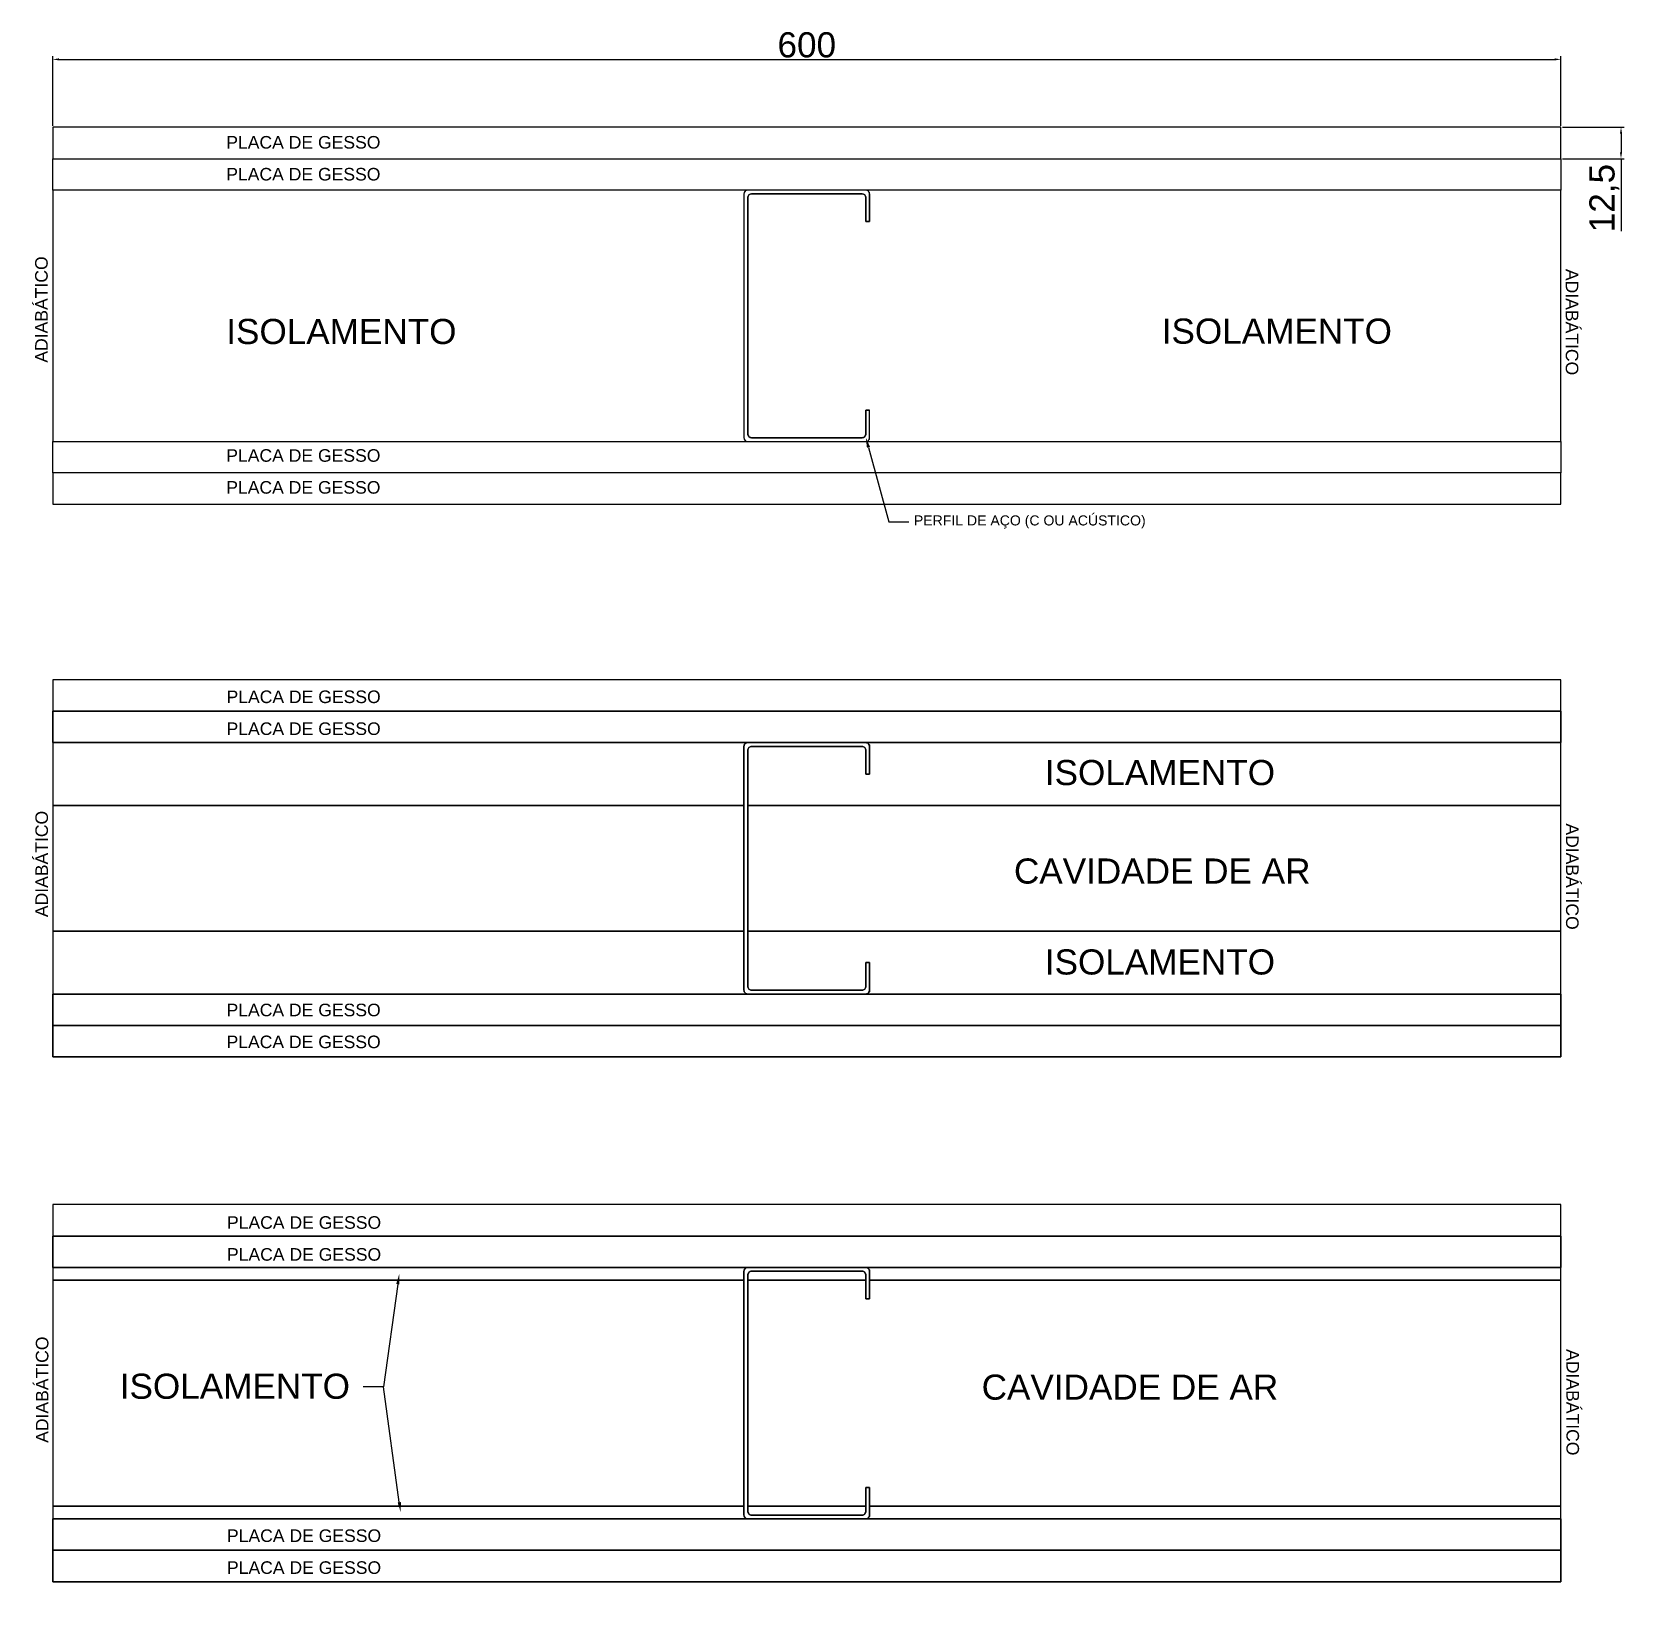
# Model space of a CAD drawing. Header units: millimetres. Extents: x 3031 to 3664, y 1361 to 1990.
import ezdxf
from ezdxf import colors
from ezdxf.entities.mleader import LeaderData, LeaderLine
from ezdxf.math import Vec2, Vec3

# ---------------------------------------------------------------- set-up
doc = ezdxf.new("R2010")
doc.units = ezdxf.units.MM
doc.styles.get("Standard").update_dxf_attribs({"font": 'arial.ttf'})
doc.dimstyles.new('ISO-25', dxfattribs={"dimtxt": 2.5, "dimasz": 2.5, "dimexe": 1.25, "dimexo": 0.625, "dimtad": 1, "dimtxsty": 'Standard', "dimcen": 2.5, "dimadec": 0, "dimazin": 0, "dimtfac": 1, "dimtmove": 0, "dimatfit": 3, "dimfxl": 1, "dimarcsym": 0})

# ---------------------------------------------------------------- blocks, each defined once
blk = doc.blocks.new('*D4')
at = {"color": 0, "lineweight": -2, "transparency": 16777216}
for p, q in [((3038.82, 1952.37), (3038.82, 1980)), ((3041.32, 1978.75), (3636.32, 1978.75)), ((3638.82, 1952.37), (3638.82, 1980))]:
    blk.add_line(p, q, dxfattribs=at)
at = {"color": 0, "transparency": 16777216}
for points in [[(3041.32, 1979.17), (3041.32, 1978.33), (3038.82, 1978.75)], [(3636.32, 1979.17), (3636.32, 1978.33), (3638.82, 1978.75)]]:
    blk.add_solid(points, dxfattribs=at)
at = {"layer": 'Defpoints', "color": 0, "transparency": 16777216}
for p in [(3638.82, 1978.75), (3038.82, 1951.75), (3638.82, 1951.75)]:
    blk.add_point(p, dxfattribs=at)
at = {"color": 0, "transparency": 16777216, "insert": (3338.82, 1984.48), "char_height": 2.5, "attachment_point": 5}
blk.add_mtext('{\\H4x;600}', dxfattribs=at)
blk = doc.blocks.new('*D5')
at = {"color": 0, "lineweight": -2, "transparency": 16777216}
for p, q in [((3639.44, 1951.75), (3663.99, 1951.75)), ((3662.74, 1949.25), (3662.74, 1941.75)), ((3639.44, 1939.25), (3663.99, 1939.25)), ((3662.74, 1939.25), (3662.74, 1910.39))]:
    blk.add_line(p, q, dxfattribs=at)
at = {"color": 0, "transparency": 16777216}
for points in [[(3662.32, 1949.25), (3663.16, 1949.25), (3662.74, 1951.75)], [(3662.32, 1941.75), (3663.16, 1941.75), (3662.74, 1939.25)]]:
    blk.add_solid(points, dxfattribs=at)
at = {"layer": 'Defpoints', "color": 0, "transparency": 16777216}
for p in [(3638.82, 1951.75), (3662.74, 1951.75), (3638.82, 1939.25)]:
    blk.add_point(p, dxfattribs=at)
at = {"color": 0, "transparency": 16777216, "insert": (3656.1, 1923.57), "char_height": 2.5, "attachment_point": 5, "rotation": 90}
blk.add_mtext('{\\H4x;12,5}', dxfattribs=at)

msp = doc.modelspace()

# ---------------------------------------------------------------- linework, layer by layer
for p, q in [((3638.819, 1951.749), (3038.819, 1951.749)), ((3038.819, 1951.749), (3038.819, 1939.249)), ((3638.819, 1939.249), (3638.819, 1951.749)), ((3038.819, 1939.249), (3638.819, 1939.249)), ((3038.819, 1926.749), (3038.819, 1939.249)), ((3638.819, 1939.249), (3638.819, 1926.749)), ((3638.819, 1926.749), (3038.819, 1926.749)), ((3038.819, 1926.749), (3038.819, 1826.749)), ((3638.819, 1826.749), (3638.819, 1926.749)), ((3313.819, 1925.249), (3313.819, 1828.249)), ((3315.319, 1923.749), (3315.319, 1829.749)), ((3360.819, 1925.249), (3316.819, 1925.249)), ((3362.319, 1914.249), (3362.319, 1923.749)), ((3363.819, 1925.249), (3363.819, 1914.249)), ((3363.819, 1914.249), (3362.319, 1914.249)), ((3362.319, 1829.749), (3362.319, 1839.249)), ((3362.319, 1839.249), (3363.819, 1839.249)), ((3363.819, 1828.249), (3363.819, 1839.249)), ((3038.819, 1826.749), (3638.819, 1826.749)), ((3038.819, 1814.249), (3038.819, 1826.749)), ((3316.819, 1828.249), (3360.819, 1828.249)), ((3638.819, 1826.749), (3638.819, 1814.249)), ((3638.819, 1814.249), (3038.819, 1814.249)), ((3038.819, 1814.249), (3038.819, 1801.749)), ((3638.819, 1801.749), (3638.819, 1814.249)), ((3038.819, 1801.749), (3638.819, 1801.749)), ((3638.819, 1731.943), (3038.819, 1731.943)), ((3038.819, 1731.943), (3038.819, 1719.443)), ((3638.819, 1719.443), (3638.819, 1731.943)), ((3038.819, 1719.443), (3638.819, 1719.443)), ((3038.819, 1706.943), (3038.819, 1719.443)), ((3638.819, 1719.443), (3638.819, 1706.943)), ((3638.819, 1706.943), (3038.819, 1706.943)), ((3038.819, 1706.943), (3038.819, 1606.943)), ((3313.819, 1705.443), (3313.819, 1608.443)), ((3315.319, 1706.943), (3362.319, 1706.943)), ((3360.819, 1705.443), (3316.819, 1705.443)), ((3363.819, 1705.443), (3363.819, 1694.443)), ((3638.819, 1606.943), (3638.819, 1706.943)), ((3315.319, 1703.943), (3315.319, 1609.943)), ((3362.319, 1694.443), (3362.319, 1703.943)), ((3363.819, 1694.443), (3362.319, 1694.443)), ((3313.819, 1681.943), (3038.819, 1681.943)), ((3638.819, 1681.943), (3315.319, 1681.943)), ((3313.819, 1631.943), (3038.819, 1631.943)), ((3638.819, 1631.943), (3315.319, 1631.943)), ((3362.319, 1609.943), (3362.319, 1619.443)), ((3362.319, 1619.443), (3363.819, 1619.443)), ((3363.819, 1608.443), (3363.819, 1619.443)), ((3038.819, 1606.943), (3638.819, 1606.943)), ((3038.819, 1594.443), (3038.819, 1606.943)), ((3315.319, 1606.943), (3362.319, 1606.943)), ((3316.819, 1608.443), (3360.819, 1608.443)), ((3638.819, 1606.943), (3638.819, 1594.443)), ((3638.819, 1594.443), (3038.819, 1594.443)), ((3038.819, 1581.943), (3038.819, 1594.443)), ((3638.819, 1594.443), (3638.819, 1581.943)), ((3638.819, 1581.943), (3038.819, 1581.943)), ((3638.819, 1523.157), (3038.819, 1523.157)), ((3038.819, 1523.157), (3038.819, 1510.657)), ((3638.819, 1510.657), (3638.819, 1523.157)), ((3038.819, 1510.657), (3638.819, 1510.657)), ((3038.819, 1498.157), (3038.819, 1510.657)), ((3638.819, 1510.657), (3638.819, 1498.157)), ((3638.819, 1498.157), (3038.819, 1498.157)), ((3038.819, 1498.157), (3038.819, 1398.157)), ((3313.819, 1496.657), (3313.819, 1399.657)), ((3315.319, 1498.157), (3362.319, 1498.157)), ((3315.319, 1495.157), (3315.319, 1401.157)), ((3360.819, 1496.657), (3316.819, 1496.657)), ((3362.319, 1485.657), (3362.319, 1495.157)), ((3363.819, 1496.657), (3363.819, 1485.657)), ((3638.819, 1398.157), (3638.819, 1498.157)), ((3313.819, 1493.157), (3038.819, 1493.157)), ((3362.319, 1493.157), (3315.319, 1493.157)), ((3638.819, 1493.157), (3363.819, 1493.157)), ((3363.819, 1485.657), (3362.319, 1485.657)), ((3362.319, 1401.157), (3362.319, 1410.657)), ((3362.319, 1410.657), (3363.819, 1410.657)), ((3363.819, 1399.657), (3363.819, 1410.657)), ((3313.819, 1403.157), (3038.819, 1403.157)), ((3362.319, 1403.157), (3315.319, 1403.157)), ((3638.819, 1403.157), (3363.819, 1403.157)), ((3038.819, 1398.157), (3638.819, 1398.157)), ((3038.819, 1385.657), (3038.819, 1398.157)), ((3315.319, 1398.157), (3362.319, 1398.157)), ((3316.819, 1399.657), (3360.819, 1399.657)), ((3638.819, 1398.157), (3638.819, 1385.657)), ((3638.819, 1385.657), (3038.819, 1385.657)), ((3038.819, 1373.157), (3038.819, 1385.657)), ((3638.819, 1385.657), (3638.819, 1373.157)), ((3638.819, 1373.157), (3038.819, 1373.157))]:
    msp.add_line(p, q)
for points in [[(3315.319, 1923.749, -0.4142136), (3316.819, 1925.249), (3360.819, 1925.249, -0.4142136), (3362.319, 1923.749), (3362.319, 1914.249), (3363.819, 1914.249), (3363.819, 1925.249, 0.4142136), (3362.319, 1926.749), (3315.319, 1926.749, 0.4142136), (3313.819, 1925.249), (3313.819, 1828.249, 0.4142136), (3315.319, 1826.749), (3362.319, 1826.749, 0.4142136), (3363.819, 1828.249), (3363.819, 1839.249), (3362.319, 1839.249), (3362.319, 1829.749, -0.4142136), (3360.819, 1828.249), (3316.819, 1828.249, -0.4142136), (3315.319, 1829.749)], [(3313.819, 1705.443, -0.4142136), (3315.319, 1706.943), (3038.819, 1706.943), (3038.819, 1681.943), (3313.819, 1681.943)], [(3315.319, 1703.943, -0.4142136), (3316.819, 1705.443), (3360.819, 1705.443, -0.4142136), (3362.319, 1703.943), (3362.319, 1694.443), (3363.819, 1694.443), (3363.819, 1705.443, 0.4142136), (3362.319, 1706.943), (3315.319, 1706.943, 0.4142136), (3313.819, 1705.443), (3313.819, 1608.443, 0.4142136), (3315.319, 1606.943), (3362.319, 1606.943, 0.4142136), (3363.819, 1608.443), (3363.819, 1619.443), (3362.319, 1619.443), (3362.319, 1609.943, -0.4142136), (3360.819, 1608.443), (3316.819, 1608.443, -0.4142136), (3315.319, 1609.943)], [(3638.819, 1706.943), (3362.319, 1706.943, -0.4142136), (3363.819, 1705.443), (3363.819, 1694.443), (3362.319, 1694.443), (3362.319, 1703.943, 0.4142136), (3360.819, 1705.443), (3316.819, 1705.443, 0.4142136), (3315.319, 1703.943), (3315.319, 1681.943), (3638.819, 1681.943)], [(3313.819, 1631.943), (3038.819, 1631.943), (3038.819, 1606.943), (3315.319, 1606.943, -0.4142136), (3313.819, 1608.443)], [(3638.819, 1631.943), (3315.319, 1631.943), (3315.319, 1609.943, 0.4142136), (3316.819, 1608.443), (3360.819, 1608.443, 0.4142136), (3362.319, 1609.943), (3362.319, 1619.443), (3363.819, 1619.443), (3363.819, 1608.443, -0.4142136), (3362.319, 1606.943), (3638.819, 1606.943)], [(3313.819, 1496.657, -0.4142136), (3315.319, 1498.157), (3038.819, 1498.157), (3038.819, 1493.157), (3313.819, 1493.157)], [(3316.819, 1496.657), (3360.819, 1496.657, -0.4142136), (3362.319, 1495.157), (3362.319, 1485.657), (3363.819, 1485.657), (3363.819, 1496.657, 0.4142136), (3362.319, 1498.157), (3315.319, 1498.157, 0.4142136), (3313.819, 1496.657), (3313.819, 1399.657, 0.4142136), (3315.319, 1398.157), (3362.319, 1398.157, 0.4142136), (3363.819, 1399.657), (3363.819, 1410.657), (3362.319, 1410.657), (3362.319, 1401.157, -0.4142136), (3360.819, 1399.657), (3316.819, 1399.657, -0.4142136), (3315.319, 1401.157), (3315.319, 1495.157, -0.4142136)], [(3360.819, 1496.657), (3316.819, 1496.657, 0.4142136), (3315.319, 1495.157), (3315.319, 1493.157), (3362.319, 1493.157), (3362.319, 1495.157, 0.4142136)], [(3638.819, 1498.157), (3362.319, 1498.157, -0.4142136), (3363.819, 1496.657), (3363.819, 1493.157), (3638.819, 1493.157)], [(3313.819, 1403.157), (3038.819, 1403.157), (3038.819, 1398.157), (3315.319, 1398.157, -0.4142136), (3313.819, 1399.657)], [(3362.319, 1403.157), (3315.319, 1403.157), (3315.319, 1401.157, 0.4142136), (3316.819, 1399.657), (3360.819, 1399.657, 0.4142136), (3362.319, 1401.157)], [(3638.819, 1403.157), (3363.819, 1403.157), (3363.819, 1399.657, -0.4142136), (3362.319, 1398.157), (3638.819, 1398.157)]]:
    msp.add_lwpolyline(points, format="xyb", close=True)
for points in [[(3638.819, 1731.943), (3038.819, 1731.943), (3038.819, 1719.443), (3638.819, 1719.443)], [(3638.819, 1719.443), (3038.819, 1719.443), (3038.819, 1706.943), (3638.819, 1706.943)], [(3313.819, 1681.943), (3038.819, 1681.943), (3038.819, 1631.943), (3313.819, 1631.943)], [(3638.819, 1681.943), (3315.319, 1681.943), (3315.319, 1631.943), (3638.819, 1631.943)], [(3638.819, 1606.943), (3038.819, 1606.943), (3038.819, 1594.443), (3638.819, 1594.443)], [(3638.819, 1594.443), (3038.819, 1594.443), (3038.819, 1581.943), (3638.819, 1581.943)], [(3638.819, 1523.157), (3038.819, 1523.157), (3038.819, 1510.657), (3638.819, 1510.657)], [(3638.819, 1510.657), (3038.819, 1510.657), (3038.819, 1498.157), (3638.819, 1498.157)], [(3313.819, 1493.157), (3038.819, 1493.157), (3038.819, 1403.157), (3313.819, 1403.157)], [(3638.819, 1493.157), (3363.819, 1493.157), (3363.819, 1485.657), (3362.319, 1485.657), (3362.319, 1493.157), (3315.319, 1493.157), (3315.319, 1403.157), (3362.319, 1403.157), (3362.319, 1410.657), (3363.819, 1410.657), (3363.819, 1403.157), (3638.819, 1403.157)], [(3638.819, 1398.157), (3038.819, 1398.157), (3038.819, 1385.657), (3638.819, 1385.657)], [(3638.819, 1385.657), (3038.819, 1385.657), (3038.819, 1373.157), (3638.819, 1373.157)]]:
    msp.add_lwpolyline(points, close=True)
for centre, start, end in [((3315.319, 1925.249), 90, 180), ((3362.319, 1925.249), 0, 90), ((3316.819, 1923.749), 90, 180), ((3360.819, 1923.749), 0, 90), ((3315.319, 1828.249), 180, 270), ((3316.819, 1829.749), 180, 270), ((3360.819, 1829.749), 270, 0), ((3362.319, 1828.249), 270, 0), ((3315.319, 1705.443), 90, 180), ((3316.819, 1703.943), 90, 180), ((3360.819, 1703.943), 0, 90), ((3362.319, 1705.443), 0, 90), ((3316.819, 1609.943), 180, 270), ((3360.819, 1609.943), 270, 0), ((3315.319, 1608.443), 180, 270), ((3362.319, 1608.443), 270, 0), ((3315.319, 1496.657), 90, 180), ((3316.819, 1495.157), 90, 180), ((3360.819, 1495.157), 0, 90), ((3362.319, 1496.657), 0, 90), ((3316.819, 1401.157), 180, 270), ((3360.819, 1401.157), 270, 0), ((3315.319, 1399.657), 180, 270), ((3362.319, 1399.657), 270, 0)]:
    msp.add_arc(centre, 1.5, start, end)

# ---------------------------------------------------------------- texts
at = {"attachment_point": 1}
for s, width, heights, insert, char_height in [('PLACA DE GESSO', 122.23517, [19.654], (3107.873, 1948.264), 5), ('PLACA DE GESSO', 122.23517, [19.654], (3107.873, 1935.571), 5), ('ISOLAMENTO', 10, [10.348], (3107.873, 1875.503), 10), ('ISOLAMENTO', 10, [10.348], (3480.014, 1875.648), 10), ('PLACA DE GESSO', 122.23517, [19.654], (3107.873, 1823.677), 5), ('PLACA DE GESSO', 122.23517, [19.654], (3107.873, 1810.983), 5), ('PLACA DE GESSO', 122.23517, [19.654], (3107.98, 1727.68), 5), ('PLACA DE GESSO', 122.23517, [19.654], (3107.98, 1714.987), 5), ('ISOLAMENTO', 143.34247, [10.348], (3433.519, 1700.04), 10), ('CAVIDADE DE AR', 143.34247, [10.348], (3421.23, 1660.863), 10), ('ISOLAMENTO', 143.34247, [10.348], (3433.519, 1624.697), 10), ('PLACA DE GESSO', 122.23517, [19.654], (3107.98, 1603.093), 5), ('PLACA DE GESSO', 122.23517, [19.654], (3107.98, 1590.399), 5), ('PLACA DE GESSO', 122.23517, [19.654], (3108.157, 1518.548), 5), ('PLACA DE GESSO', 122.23517, [19.654], (3108.157, 1505.854), 5), ('ISOLAMENTO', 143.34247, [10.348], (3065.495, 1455.913), 10), ('CAVIDADE DE AR', 143.34247, [10.348], (3408.384, 1455.56), 10), ('PLACA DE GESSO', 122.23517, [19.654], (3108.157, 1393.96), 5), ('PLACA DE GESSO', 122.23517, [19.654], (3108.157, 1381.267), 5)]:
    msp.add_mtext_dynamic_manual_height_columns(s, width=width, gutter_width=12.5, heights=heights, dxfattribs=dict(at, insert=insert, char_height=char_height))
at = {"char_height": 5, "attachment_point": 1}
for insert, rotation in [((3031.829, 1876.749), 90), ((3645.747, 1876.749), 270), ((3031.936, 1656.165), 90), ((3645.855, 1656.165), 270), ((3032.114, 1447.033), 90), ((3646.032, 1447.033), 270)]:
    msp.add_mtext_dynamic_manual_height_columns('\\pxqc;ADIABÁTICO', width=5, gutter_width=12.5, heights=[19.654], dxfattribs=dict(at, insert=insert, rotation=rotation))

# ---------------------------------------------------------------- dimensions: what is measured, and where the dimension line sits
dim = msp.add_linear_dim(base=(3638.819, 1978.751), p1=(3038.819, 1951.749), p2=(3638.819, 1951.749), text='{\\H4x;<>}', dimstyle='ISO-25')
dim.commit()
dim.dimension.update_dxf_attribs({"geometry": '*D4', "text_midpoint": (3338.819, 1984.482)})
dim = msp.add_linear_dim(base=(3662.739, 1951.749), p1=(3638.819, 1939.249), p2=(3638.819, 1951.749), angle=90, text='{\\H4x;<>}', dimstyle='ISO-25')
dim.commit()
dim.dimension.update_dxf_attribs({"geometry": '*D5', "text_midpoint": (3662.739, 1923.57), "dimtype": 160})

# ---------------------------------------------------------------- leaders
ml = msp.add_multileader_mtext('Standard')
ml.set_content('PERFIL DE AÇO (C OU ACÚSTICO)', color=256)
ml.set_leader_properties()
ml.build(insert=Vec2(0, 0))
ctx = ml.context
ctx.base_point, ctx.plane_origin = Vec3(3379.439, 1794.754), Vec3(3362.319, 1828.249)
notes = []
notes.append((ctx, [(0, (1, 1, 0), (3371.439, 1794.754), (1, 0), 8, [(0, [(3362.319, 1828.249)], 0, [])])]))
ctx.mtext.insert, ctx.mtext.flow_direction = Vec3(3381.439, 1797.342), 5
ml = msp.add_multileader_mtext('Standard')
ml.set_content('', color=256)
ml.set_leader_properties()
ml.build(insert=Vec2(0, 0))
ctx = ml.context
ctx.base_point, ctx.plane_origin = Vec3(3158.361, 1450.623), Vec3(3210.731, 1446.677)
ctx.text_align_type = 2
notes.append((ctx, [(0, (1, 1, 0), (3170.361, 1450.623), (-1, 0), 8, [(0, [(3176.665, 1495.465)], 0, [])])]))
ctx.mtext.insert, ctx.mtext.alignment, ctx.mtext.flow_direction = Vec3(3160.361, 1452.623), 3, 5
ml = msp.add_multileader_mtext('Standard')
ml.set_content('', color=256)
ml.set_leader_properties()
ml.build(insert=Vec2(0, 0))
ctx = ml.context
ctx.base_point, ctx.plane_origin = Vec3(3158.361, 1450.623), Vec3(3177.069, 1403.157)
ctx.text_align_type = 2
notes.append((ctx, [(0, (1, 1, 0), (3170.361, 1450.623), (-1, 0), 8, [(0, [(3177.255, 1400.768)], 0, [])])]))
ctx.mtext.insert, ctx.mtext.alignment, ctx.mtext.flow_direction = Vec3(3160.361, 1452.623), 3, 5
for ctx, leaders in notes:
    for number, flags, end, landing, length, lines in leaders:
        leader = LeaderData()
        leader.index, (leader.has_last_leader_line, leader.has_dogleg_vector, leader.attachment_direction) = number, flags
        leader.last_leader_point, leader.dogleg_vector, leader.dogleg_length = Vec3(end), Vec3(landing), length
        for number, points, colour, breaks in lines:
            line = LeaderLine()
            line.index, line.vertices, line.color, line.breaks = number, Vec3.list(points), colors.encode_raw_color(colour), breaks
            leader.lines.append(line)
        ctx.leaders.append(leader)

doc.saveas('drawing.dxf')
